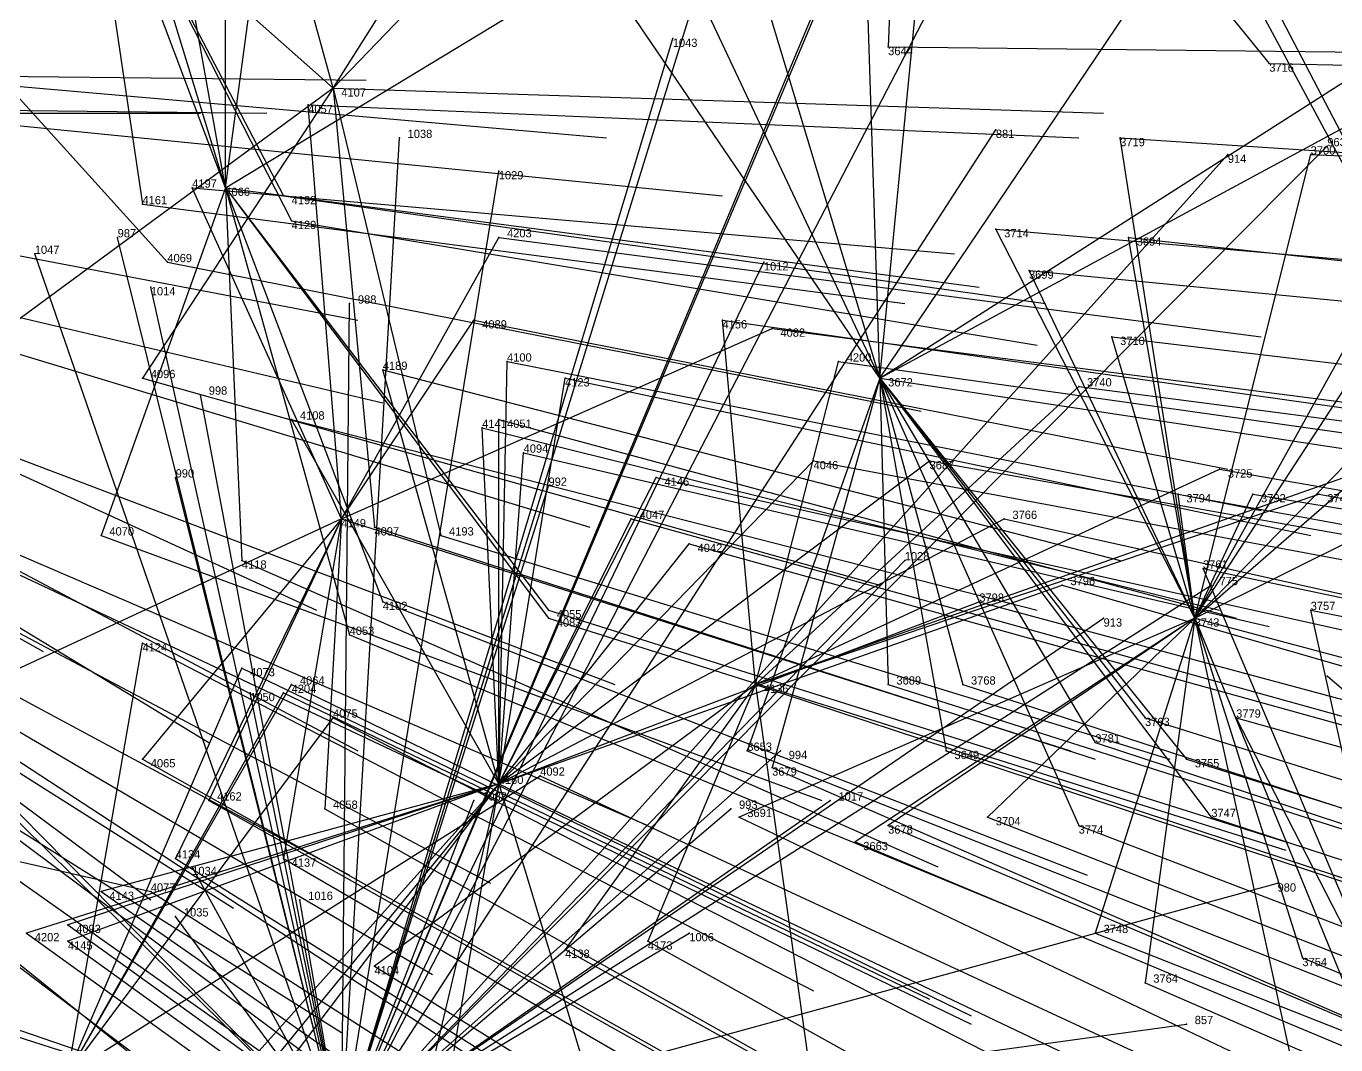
# Model space of a CAD drawing. Extents: x -0.5 to 0.59, y -0.5 to 0.58.
# Drawn here: x 0.146 to 0.304, y -0.1235 to -0.0005 of the extents above; entities that cross this region are included whole.
import ezdxf

# ---------------------------------------------------------------- set-up
doc = ezdxf.new("R2010")
doc.units = 0
for name, color, linetype in [('Clients', 3, 'CONTINUOUS'), ('Facilities', 3, 'CONTINUOUS'), ('Facilities_lines', 3, 'CONTINUOUS'), ('Normals', 1, 'CONTINUOUS'), ('Source_points', 5, 'CONTINUOUS'), ('Text', 3, 'CONTINUOUS')]:
    doc.layers.add(name, color=color, linetype=linetype)

msp = doc.modelspace()

# ---------------------------------------------------------------- linework, layer by layer
at = {"layer": 'Clients', "color": 5}
for p in [(0.224, -0.002, -1.25), (0.25, -0.003, -0.624), (0.296, -0.005, -0.739), (0.18, -0.01, -0.45), (0.191, -0.014, -1.25), (0.263, -0.013, -1.25), (0.278, -0.014, -0.695), (0.303, -0.015, -1.25), (0.291, -0.016, -1.25), (0.301, -0.016, -0.753), (0.203, -0.018, -1.25), (0.166, -0.02, -0.417), (0.16, -0.022, -0.403), (0.177, -0.021, -0.446), (0.178, -0.024, -0.448), (0.263, -0.025, -0.661), (0.157, -0.026, -1.25), (0.203, -0.026, -0.512), (0.279, -0.026, -0.701), (0.147, -0.028, -1.25), (0.163, -0.029, -0.413), (0.235, -0.029, -1.25), (0.267, -0.03, -0.671), (0.161, -0.032, -1.25), (0.185, -0.034, -1.25), (0.2, -0.036, -0.509), (0.23, -0.036, -0.581), (0.236, -0.037, -0.598), (0.277, -0.038, -0.7), (0.204, -0.041, -0.519), (0.244, -0.041, -0.619), (0.189, -0.042, -0.483), (0.16, -0.043, -0.415), (0.211, -0.043, -0.538), (0.273, -0.044, -0.692), (0.167, -0.045, -1.25), (0.178, -0.048, -0.461), (0.201, -0.049, -0.516), (0.203, -0.048, -0.522), (0.206, -0.052, -0.531), (0.241, -0.053, -0.616), (0.255, -0.053, -0.65), (0.164, -0.055, -1.25), (0.222, -0.055, -0.572), (0.29, -0.054, -0.738), (0.209, -0.056, -1.25), (0.285, -0.057, -0.728), (0.294, -0.057, -0.749), (0.302, -0.057, -0.769), (0.219, -0.06, -0.568), (0.264, -0.06, -0.677), (0.188, -0.061, -0.493), (0.155, -0.062, -0.418), (0.196, -0.062, -0.514), (0.226, -0.063, -0.587), (0.172, -0.065, -0.459), (0.252, -0.065, -1.25), (0.288, -0.066, -0.738), (0.271, -0.068, -0.7), (0.289, -0.068, -1.25), (0.189, -0.07, -0.503), (0.209, -0.071, -0.552), (0.261, -0.07, -0.675), (0.301, -0.071, -0.773), (0.209, -0.072, -0.553), (0.276, -0.072, -1.25), (0.185, -0.074, -0.497), (0.16, -0.075, -0.441), (0.172, -0.078, -0.473), (0.303, -0.079, -1.25), (0.178, -0.08, -0.488), (0.25, -0.08, -0.656), (0.259, -0.08, -0.678), (0.173, -0.081, -1.25), (0.177, -0.081, -0.487), (0.183, -0.084, -0.502), (0.281, -0.084, -0.733), (0.292, -0.084, -0.759), (0.233, -0.088, -0.622), (0.237, -0.088, -1.25), (0.257, -0.088, -0.68), (0.275, -0.087, -0.721), (0.16, -0.089, -0.458), (0.236, -0.09, -0.631), (0.286, -0.089, -0.749), (0.208, -0.091, -0.567), (0.168, -0.094, -0.481), (0.2, -0.094, -1.25), (0.243, -0.094, -1.25), (0.182, -0.095, -0.514), (0.231, -0.095, -1.25), (0.232, -0.096, -0.629), (0.262, -0.096, -0.699), (0.289, -0.096, -0.761), (0.25, -0.097, -0.67), (0.273, -0.097, -0.723), (0.246, -0.099, -0.664), (0.164, -0.101, -0.481), (0.177, -0.101, -0.511), (0.166, -0.102, -1.25), (0.297, -0.104, -1.25), (0.155, -0.105, -0.47), (0.161, -0.105, -0.48), (0.179, -0.106, -1.25), (0.151, -0.109, -0.467), (0.164, -0.108, -1.25), (0.146, -0.11, -0.458), (0.226, -0.11, -1.25), (0.275, -0.11, -0.74), (0.151, -0.111, -0.469), (0.211, -0.112, -0.597), (0.221, -0.111, -0.618), (0.3, -0.113, -0.801), (0.188, -0.114, -0.549), (0.281, -0.116, -0.76), (0.286, -0.121, -1.25)]:
    msp.add_point(p, dxfattribs=at)
at = {"layer": 'Facilities', "color": 3}
for p in [(0.183, -0.008, -0.459), (0.17, -0.02, -0.428), (0.249, -0.043, -0.633), (0.184, -0.06, -0.483), (0.287, -0.072, -0.739), (0.234, -0.08, -0.619), (0.203, -0.092, -0.556)]:
    msp.add_point(p, dxfattribs=at)
at = {"layer": 'Facilities_lines', "color": 3}
for p, q in [((0.252, 0.049, -0.641), (0.25, -0.003, -0.624)), ((0.252, 0.049, -0.641), (0.296, -0.005, -0.739)), ((0.183, -0.008, -0.459), (0.234, 0.045, -0.596)), ((0.183, -0.008, -0.459), (0.169, 0.043, -0.436)), ((0.183, -0.008, -0.459), (0.214, 0.041, -0.545)), ((0.183, -0.008, -0.459), (0.137, 0.033, -0.351)), ((0.184, -0.135, -1.25), (0.236, 0.033, -1.25)), ((0.184, -0.135, -1.25), (0.253, 0.029, -1.25)), ((0.17, -0.02, -0.428), (0.152, 0.028, -0.386)), ((0.153, 0.025, -0.388), (0.178, -0.024, -0.448)), ((0.153, 0.025, -0.388), (0.177, -0.021, -0.446)), ((0.153, 0.025, -0.388), (0.16, -0.022, -0.403)), ((0.17, -0.02, -0.428), (0.162, 0.025, -0.408)), ((0.17, -0.02, -0.428), (0.17, 0.024, -0.428)), ((0.17, -0.02, -0.428), (0.176, 0.024, -0.443)), ((0.116, 0.023, -0.296), (0.163, -0.029, -0.413)), ((0.184, -0.135, -1.25), (0.264, 0.019, -1.25)), ((0.249, -0.043, -0.633), (0.23, 0.02, -0.577)), ((0.249, -0.043, -0.633), (0.255, 0.019, -0.64)), ((0.368, -0.135, -1.25), (0.285, 0.02, -1.25)), ((0.249, -0.043, -0.633), (0.247, 0.018, -0.62)), ((0.17, -0.02, -0.428), (0.159, 0.016, -0.4)), ((0.249, -0.043, -0.633), (0.225, 0.008, -0.563)), ((0.368, -0.135, -1.25), (0.293, 0.009, -1.25)), ((0.184, -0.135, -1.25), (0.243, 0.006, -1.25)), ((0.249, -0.043, -0.633), (0.282, 0.006, -0.705)), ((0.249, -0.043, -0.633), (0.217, 0.004, -0.544)), ((0.17, -0.02, -0.428), (0.208, 0.003, -0.521)), ((0.184, -0.135, -1.25), (0.224, -0.002, -1.25)), ((0.249, -0.043, -0.633), (0.31, -0.004, -0.775)), ((0.183, -0.008, -0.459), (0.13, -0.047, -0.346)), ((0.183, -0.008, -0.459), (0.16, -0.043, -0.415)), ((0.183, -0.008, -0.459), (0.188, -0.061, -0.493)), ((0.183, -0.008, -0.459), (0.196, -0.062, -0.514)), ((0.184, -0.06, -0.483), (0.18, -0.01, -0.45)), ((0.249, -0.043, -0.633), (0.31, -0.01, -0.776)), ((0.184, -0.135, -1.25), (0.263, -0.013, -1.25)), ((0.184, -0.135, -1.25), (0.191, -0.014, -1.25)), ((0.287, -0.072, -0.739), (0.278, -0.014, -0.695)), ((0.184, -0.135, -1.25), (0.303, -0.015, -1.25)), ((0.184, -0.135, -1.25), (0.291, -0.016, -1.25)), ((0.287, -0.072, -0.739), (0.301, -0.016, -0.753)), ((0.184, -0.135, -1.25), (0.203, -0.018, -1.25)), ((0.287, -0.072, -0.739), (0.317, -0.018, -0.792)), ((0.17, -0.02, -0.428), (0.155, -0.062, -0.418)), ((0.184, -0.06, -0.483), (0.166, -0.02, -0.417)), ((0.17, -0.02, -0.428), (0.185, -0.074, -0.497)), ((0.17, -0.02, -0.428), (0.209, -0.071, -0.552)), ((0.17, -0.02, -0.428), (0.209, -0.072, -0.553)), ((0.17, -0.02, -0.428), (0.189, -0.07, -0.503)), ((0.17, -0.02, -0.428), (0.172, -0.065, -0.459)), ((0.287, -0.072, -0.739), (0.336, -0.022, -0.842)), ((0.287, -0.072, -0.739), (0.263, -0.025, -0.661)), ((0.184, -0.135, -1.25), (0.157, -0.026, -1.25)), ((0.184, -0.06, -0.483), (0.203, -0.026, -0.512)), ((0.287, -0.072, -0.739), (0.279, -0.026, -0.701)), ((0.184, -0.135, -1.25), (0.147, -0.028, -1.25)), ((0.184, -0.135, -1.25), (0.235, -0.029, -1.25)), ((0.287, -0.072, -0.739), (0.267, -0.03, -0.671)), ((0.287, -0.072, -0.739), (0.315, -0.029, -0.791)), ((0.184, -0.135, -1.25), (0.161, -0.032, -1.25)), ((0.287, -0.072, -0.739), (0.333, -0.032, -0.836)), ((0.184, -0.135, -1.25), (0.185, -0.034, -1.25)), ((0.184, -0.06, -0.483), (0.2, -0.036, -0.509)), ((0.234, -0.08, -0.619), (0.23, -0.036, -0.581)), ((0.184, -0.06, -0.483), (0.236, -0.037, -0.598)), ((0.287, -0.072, -0.739), (0.277, -0.038, -0.7)), ((0.203, -0.092, -0.556), (0.204, -0.041, -0.519)), ((0.234, -0.08, -0.619), (0.244, -0.041, -0.619)), ((0.203, -0.092, -0.556), (0.189, -0.042, -0.483)), ((0.203, -0.092, -0.556), (0.211, -0.043, -0.538)), ((0.249, -0.043, -0.633), (0.233, -0.088, -0.622)), ((0.234, -0.08, -0.619), (0.273, -0.044, -0.692)), ((0.249, -0.043, -0.633), (0.236, -0.09, -0.631)), ((0.249, -0.043, -0.633), (0.257, -0.088, -0.68)), ((0.249, -0.043, -0.633), (0.25, -0.08, -0.656)), ((0.249, -0.043, -0.633), (0.289, -0.096, -0.761)), ((0.249, -0.043, -0.633), (0.286, -0.089, -0.749)), ((0.249, -0.043, -0.633), (0.281, -0.084, -0.733)), ((0.249, -0.043, -0.633), (0.259, -0.08, -0.678)), ((0.249, -0.043, -0.633), (0.273, -0.097, -0.723)), ((0.249, -0.043, -0.633), (0.275, -0.087, -0.721)), ((0.184, -0.135, -1.25), (0.167, -0.045, -1.25)), ((0.287, -0.072, -0.739), (0.337, -0.047, -0.85)), ((0.203, -0.092, -0.556), (0.178, -0.048, -0.461)), ((0.203, -0.092, -0.556), (0.201, -0.049, -0.516)), ((0.203, -0.092, -0.556), (0.203, -0.048, -0.522)), ((0.203, -0.092, -0.556), (0.206, -0.052, -0.531)), ((0.203, -0.092, -0.556), (0.255, -0.053, -0.65)), ((0.203, -0.092, -0.556), (0.241, -0.053, -0.616)), ((0.184, -0.135, -1.25), (0.164, -0.055, -1.25)), ((0.203, -0.092, -0.556), (0.222, -0.055, -0.572)), ((0.234, -0.08, -0.619), (0.29, -0.054, -0.738)), ((0.234, -0.08, -0.619), (0.305, -0.055, -0.774)), ((0.184, -0.135, -1.25), (0.209, -0.056, -1.25)), ((0.234, -0.08, -0.619), (0.302, -0.057, -0.769)), ((0.287, -0.072, -0.739), (0.285, -0.057, -0.728)), ((0.287, -0.072, -0.739), (0.294, -0.057, -0.749)), ((0.184, -0.135, -1.25), (0.109, -0.059, -1.25)), ((0.184, -0.06, -0.483), (0.128, -0.086, -0.385)), ((0.184, -0.06, -0.483), (0.16, -0.089, -0.458)), ((0.184, -0.06, -0.483), (0.164, -0.101, -0.481)), ((0.184, -0.06, -0.483), (0.168, -0.094, -0.481)), ((0.184, -0.06, -0.483), (0.177, -0.101, -0.511)), ((0.184, -0.06, -0.483), (0.182, -0.095, -0.514)), ((0.203, -0.092, -0.556), (0.219, -0.06, -0.568)), ((0.203, -0.092, -0.556), (0.264, -0.06, -0.677)), ((0.203, -0.092, -0.556), (0.226, -0.063, -0.587)), ((0.184, -0.135, -1.25), (0.113, -0.065, -1.25)), ((0.184, -0.135, -1.25), (0.252, -0.065, -1.25)), ((0.313, -0.125, -0.843), (0.288, -0.066, -0.738)), ((0.184, -0.135, -1.25), (0.289, -0.068, -1.25)), ((0.203, -0.092, -0.556), (0.271, -0.068, -0.7)), ((0.203, -0.092, -0.556), (0.261, -0.07, -0.675)), ((0.313, -0.125, -0.843), (0.301, -0.071, -0.773)), ((0.184, -0.135, -1.25), (0.276, -0.072, -1.25)), ((0.287, -0.072, -0.739), (0.232, -0.096, -0.629)), ((0.287, -0.072, -0.739), (0.246, -0.099, -0.664)), ((0.287, -0.072, -0.739), (0.25, -0.097, -0.67)), ((0.287, -0.072, -0.739), (0.262, -0.096, -0.699)), ((0.287, -0.072, -0.739), (0.275, -0.11, -0.74)), ((0.287, -0.072, -0.739), (0.281, -0.116, -0.76)), ((0.287, -0.072, -0.739), (0.305, -0.116, -0.815)), ((0.287, -0.072, -0.739), (0.299, -0.127, -0.813)), ((0.287, -0.072, -0.739), (0.3, -0.113, -0.801)), ((0.151, -0.127, -0.494), (0.16, -0.075, -0.441)), ((0.151, -0.127, -0.494), (0.172, -0.078, -0.473)), ((0.368, -0.135, -1.25), (0.303, -0.079, -1.25)), ((0.151, -0.127, -0.494), (0.178, -0.08, -0.488)), ((0.234, -0.08, -0.619), (0.188, -0.114, -0.549)), ((0.234, -0.08, -0.619), (0.211, -0.112, -0.597)), ((0.234, -0.08, -0.619), (0.221, -0.111, -0.618)), ((0.234, -0.08, -0.619), (0.241, -0.13, -0.686)), ((0.151, -0.127, -0.494), (0.177, -0.081, -0.487)), ((0.184, -0.135, -1.25), (0.173, -0.081, -1.25)), ((0.151, -0.127, -0.494), (0.183, -0.084, -0.502)), ((0.313, -0.125, -0.843), (0.292, -0.084, -0.759)), ((0.184, -0.135, -1.25), (0.237, -0.088, -1.25)), ((0.1, -0.091, -0.338), (0.161, -0.105, -0.48)), ((0.151, -0.127, -0.494), (0.208, -0.091, -0.567)), ((0.203, -0.092, -0.556), (0.146, -0.11, -0.458)), ((0.203, -0.092, -0.556), (0.151, -0.109, -0.467)), ((0.203, -0.092, -0.556), (0.151, -0.111, -0.469)), ((0.203, -0.092, -0.556), (0.155, -0.105, -0.47)), ((0.203, -0.092, -0.556), (0.168, -0.131, -0.533)), ((0.203, -0.092, -0.556), (0.169, -0.137, -0.543)), ((0.203, -0.092, -0.556), (0.172, -0.13, -0.538)), ((0.203, -0.092, -0.556), (0.19, -0.147, -0.602)), ((0.203, -0.092, -0.556), (0.192, -0.157, -0.62)), ((0.203, -0.092, -0.556), (0.226, -0.168, -0.705)), ((0.184, -0.135, -1.25), (0.243, -0.094, -1.25)), ((0.184, -0.135, -1.25), (0.2, -0.094, -1.25)), ((0.184, -0.135, -1.25), (0.231, -0.095, -1.25)), ((0.184, -0.135, -1.25), (0.074, -0.1, -1.25)), ((0.184, -0.135, -1.25), (0.166, -0.102, -1.25)), ((0.184, -0.135, -1.25), (0.09, -0.103, -1.25)), ((0.184, -0.135, -1.25), (0.297, -0.104, -1.25)), ((0.184, -0.135, -1.25), (0.179, -0.106, -1.25)), ((0.184, -0.135, -1.25), (0.164, -0.108, -1.25)), ((0.184, -0.135, -1.25), (0.226, -0.11, -1.25)), ((0.184, -0.135, -1.25), (0.286, -0.121, -1.25))]:
    msp.add_line(p, q, dxfattribs=at)
at = {"layer": 'Normals', "color": 1}
for p, q in [((0.224, -0.002, -1.25), (0.224, -0.002, -1.15)), ((0.25, -0.003, -0.624), (0.342, -0.004, -0.587)), ((0.095, -0.006, -0.238), (0.187, -0.007, -0.198)), ((0.125, -0.006, -0.312), (0.216, -0.014, -0.271)), ((0.296, -0.005, -0.739), (0.388, -0.007, -0.701)), ((0.183, -0.008, -0.459), (0.276, -0.011, -0.422)), ((0.075, -0.011, -0.191), (0.167, -0.011, -0.151)), ((0.084, -0.01, -0.212), (0.175, -0.011, -0.17)), ((0.18, -0.01, -0.45), (0.273, -0.014, -0.414)), ((0.14, -0.012, -0.35), (0.23, -0.021, -0.309)), ((0.191, -0.014, -1.25), (0.191, -0.014, -1.15)), ((0.263, -0.013, -1.25), (0.263, -0.013, -1.15)), ((0.278, -0.014, -0.695), (0.37, -0.02, -0.657)), ((0.303, -0.015, -1.25), (0.303, -0.015, -1.15)), ((0.291, -0.016, -1.25), (0.291, -0.016, -1.15)), ((0.301, -0.016, -0.753), (0.393, -0.02, -0.715)), ((0.203, -0.018, -1.25), (0.203, -0.018, -1.15)), ((0.097, -0.019, -0.246), (0.186, -0.036, -0.205)), ((0.166, -0.02, -0.417), (0.258, -0.028, -0.379)), ((0.17, -0.02, -0.428), (0.261, -0.032, -0.389)), ((0.16, -0.022, -0.403), (0.252, -0.034, -0.365)), ((0.177, -0.021, -0.446), (0.269, -0.034, -0.408)), ((0.1, -0.025, -0.258), (0.189, -0.046, -0.217)), ((0.178, -0.024, -0.448), (0.268, -0.039, -0.409)), ((0.263, -0.025, -0.661), (0.355, -0.033, -0.622)), ((0.157, -0.026, -1.25), (0.157, -0.026, -1.15)), ((0.203, -0.026, -0.512), (0.295, -0.038, -0.474)), ((0.279, -0.026, -0.701), (0.371, -0.036, -0.664)), ((0.147, -0.028, -1.25), (0.147, -0.028, -1.15)), ((0.163, -0.029, -0.413), (0.254, -0.047, -0.376)), ((0.235, -0.029, -1.25), (0.235, -0.029, -1.15)), ((0.267, -0.03, -0.671), (0.359, -0.039, -0.633)), ((0.071, -0.033, -0.194), (0.148, -0.076, -0.148)), ((0.098, -0.033, -0.258), (0.181, -0.071, -0.217)), ((0.161, -0.032, -1.25), (0.161, -0.032, -1.15)), ((0.125, -0.034, -0.323), (0.214, -0.061, -0.287)), ((0.185, -0.034, -1.25), (0.185, -0.034, -1.15)), ((0.2, -0.036, -0.509), (0.291, -0.054, -0.471)), ((0.23, -0.036, -0.581), (0.322, -0.049, -0.544)), ((0.236, -0.037, -0.598), (0.329, -0.049, -0.561)), ((0.089, -0.039, -0.244), (0.168, -0.087, -0.206)), ((0.277, -0.038, -0.7), (0.369, -0.049, -0.662)), ((0.204, -0.041, -0.519), (0.295, -0.059, -0.482)), ((0.244, -0.041, -0.619), (0.336, -0.054, -0.582)), ((0.189, -0.042, -0.483), (0.278, -0.065, -0.445)), ((0.16, -0.043, -0.415), (0.249, -0.068, -0.376)), ((0.211, -0.043, -0.538), (0.301, -0.062, -0.5)), ((0.249, -0.043, -0.633), (0.341, -0.057, -0.595)), ((0.273, -0.044, -0.692), (0.365, -0.056, -0.654)), ((0.105, -0.045, -0.286), (0.186, -0.088, -0.246)), ((0.167, -0.045, -1.25), (0.167, -0.045, -1.15)), ((0.13, -0.047, -0.346), (0.217, -0.08, -0.308)), ((0.178, -0.048, -0.461), (0.268, -0.071, -0.423)), ((0.201, -0.049, -0.516), (0.29, -0.071, -0.478)), ((0.203, -0.048, -0.522), (0.292, -0.072, -0.484)), ((0.087, -0.051, -0.253), (0.161, -0.106, -0.213)), ((0.206, -0.052, -0.531), (0.296, -0.073, -0.494)), ((0.241, -0.053, -0.616), (0.332, -0.07, -0.578)), ((0.255, -0.053, -0.65), (0.345, -0.069, -0.611)), ((0.118, -0.054, -0.326), (0.203, -0.094, -0.289)), ((0.164, -0.055, -1.25), (0.164, -0.055, -1.15)), ((0.222, -0.055, -0.572), (0.312, -0.075, -0.534)), ((0.29, -0.054, -0.738), (0.382, -0.07, -0.702)), ((0.209, -0.056, -1.25), (0.209, -0.056, -1.15)), ((0.285, -0.057, -0.728), (0.377, -0.074, -0.692)), ((0.294, -0.057, -0.749), (0.386, -0.072, -0.713)), ((0.302, -0.057, -0.769), (0.394, -0.074, -0.734)), ((0.095, -0.059, -0.28), (0.171, -0.107, -0.236)), ((0.105, -0.06, -0.302), (0.185, -0.103, -0.261)), ((0.135, -0.06, -0.37), (0.221, -0.097, -0.334)), ((0.184, -0.06, -0.483), (0.272, -0.088, -0.445)), ((0.219, -0.06, -0.568), (0.309, -0.085, -0.531)), ((0.264, -0.06, -0.677), (0.354, -0.08, -0.639)), ((0.121, -0.061, -0.338), (0.202, -0.104, -0.3)), ((0.188, -0.061, -0.493), (0.275, -0.089, -0.455)), ((0.155, -0.062, -0.418), (0.242, -0.094, -0.379)), ((0.196, -0.062, -0.514), (0.284, -0.089, -0.475)), ((0.226, -0.063, -0.587), (0.316, -0.088, -0.55)), ((0.172, -0.065, -0.459), (0.256, -0.102, -0.419)), ((0.252, -0.065, -1.25), (0.252, -0.065, -1.15)), ((0.288, -0.066, -0.738), (0.379, -0.085, -0.701)), ((0.115, -0.068, -0.333), (0.195, -0.115, -0.295)), ((0.271, -0.068, -0.7), (0.361, -0.094, -0.663)), ((0.289, -0.068, -1.25), (0.289, -0.068, -1.15)), ((0.189, -0.07, -0.503), (0.274, -0.103, -0.463)), ((0.209, -0.071, -0.552), (0.298, -0.099, -0.515)), ((0.261, -0.07, -0.675), (0.35, -0.094, -0.637)), ((0.301, -0.071, -0.773), (0.392, -0.089, -0.737)), ((0.209, -0.072, -0.553), (0.298, -0.1, -0.516)), ((0.276, -0.072, -1.25), (0.276, -0.072, -1.15)), ((0.287, -0.072, -0.739), (0.377, -0.096, -0.702)), ((0.106, -0.073, -0.321), (0.184, -0.122, -0.284)), ((0.185, -0.074, -0.497), (0.27, -0.109, -0.458)), ((0.16, -0.075, -0.441), (0.241, -0.117, -0.4)), ((0.172, -0.078, -0.473), (0.255, -0.118, -0.434)), ((0.303, -0.079, -1.25), (0.303, -0.079, -1.15)), ((0.178, -0.08, -0.488), (0.26, -0.12, -0.448)), ((0.234, -0.08, -0.619), (0.322, -0.109, -0.582)), ((0.25, -0.08, -0.656), (0.338, -0.108, -0.619)), ((0.259, -0.08, -0.678), (0.348, -0.109, -0.641)), ((0.113, -0.081, -0.347), (0.188, -0.134, -0.309)), ((0.134, -0.082, -0.393), (0.212, -0.133, -0.357)), ((0.173, -0.081, -1.25), (0.173, -0.081, -1.15)), ((0.177, -0.081, -0.487), (0.26, -0.121, -0.447)), ((0.183, -0.084, -0.502), (0.265, -0.126, -0.464)), ((0.281, -0.084, -0.733), (0.37, -0.112, -0.696)), ((0.292, -0.084, -0.759), (0.381, -0.109, -0.722)), ((0.108, -0.086, -0.344), (0.182, -0.142, -0.307)), ((0.128, -0.086, -0.385), (0.203, -0.142, -0.35)), ((0.233, -0.088, -0.622), (0.319, -0.122, -0.585)), ((0.237, -0.088, -1.25), (0.237, -0.088, -1.15)), ((0.257, -0.088, -0.68), (0.345, -0.117, -0.642)), ((0.275, -0.087, -0.721), (0.363, -0.116, -0.683)), ((0.16, -0.089, -0.458), (0.24, -0.134, -0.418)), ((0.236, -0.09, -0.631), (0.321, -0.127, -0.595)), ((0.286, -0.089, -0.749), (0.375, -0.117, -0.712)), ((0.208, -0.091, -0.567), (0.292, -0.13, -0.531)), ((0.203, -0.092, -0.556), (0.287, -0.132, -0.519)), ((0.168, -0.094, -0.481), (0.248, -0.139, -0.443)), ((0.2, -0.094, -1.25), (0.2, -0.094, -1.15)), ((0.243, -0.094, -1.25), (0.243, -0.094, -1.15)), ((0.182, -0.095, -0.514), (0.264, -0.141, -0.479)), ((0.231, -0.095, -1.25), (0.231, -0.095, -1.15)), ((0.232, -0.096, -0.629), (0.316, -0.136, -0.592)), ((0.262, -0.096, -0.699), (0.349, -0.13, -0.662)), ((0.289, -0.096, -0.761), (0.377, -0.125, -0.723)), ((0.25, -0.097, -0.67), (0.335, -0.133, -0.633)), ((0.273, -0.097, -0.723), (0.359, -0.13, -0.685)), ((0.246, -0.099, -0.664), (0.332, -0.135, -0.627)), ((0.128, -0.1, -0.405), (0.199, -0.157, -0.366)), ((0.164, -0.101, -0.481), (0.242, -0.15, -0.443)), ((0.177, -0.101, -0.511), (0.258, -0.148, -0.475)), ((0.166, -0.102, -1.25), (0.166, -0.102, -1.15)), ((0.297, -0.104, -1.25), (0.297, -0.104, -1.15)), ((0.155, -0.105, -0.47), (0.231, -0.158, -0.431)), ((0.161, -0.105, -0.48), (0.239, -0.155, -0.443)), ((0.179, -0.106, -1.25), (0.179, -0.106, -1.15)), ((0.151, -0.109, -0.467), (0.226, -0.163, -0.428)), ((0.164, -0.108, -1.25), (0.164, -0.108, -1.15)), ((0.146, -0.11, -0.458), (0.221, -0.164, -0.419)), ((0.226, -0.11, -1.25), (0.226, -0.11, -1.15)), ((0.275, -0.11, -0.74), (0.361, -0.144, -0.702)), ((0.151, -0.111, -0.469), (0.226, -0.165, -0.431)), ((0.211, -0.112, -0.597), (0.292, -0.157, -0.56)), ((0.221, -0.111, -0.618), (0.302, -0.156, -0.581)), ((0.3, -0.113, -0.801), (0.385, -0.148, -0.762)), ((0.188, -0.114, -0.549), (0.267, -0.163, -0.513)), ((0.281, -0.116, -0.76), (0.366, -0.153, -0.722)), ((0.286, -0.121, -1.25), (0.286, -0.121, -1.15))]:
    msp.add_line(p, q, dxfattribs=at)
at = {"layer": 'Source_points', "color": 5}
for p in [(0.224, -0.002, -1.25), (0.25, -0.003, -0.624), (0.296, -0.005, -0.739), (0.183, -0.008, -0.459), (0.18, -0.01, -0.45), (0.191, -0.014, -1.25), (0.263, -0.013, -1.25), (0.278, -0.014, -0.695), (0.303, -0.015, -1.25), (0.291, -0.016, -1.25), (0.301, -0.016, -0.753), (0.203, -0.018, -1.25), (0.166, -0.02, -0.417), (0.17, -0.02, -0.428), (0.16, -0.022, -0.403), (0.177, -0.021, -0.446), (0.178, -0.024, -0.448), (0.263, -0.025, -0.661), (0.157, -0.026, -1.25), (0.203, -0.026, -0.512), (0.279, -0.026, -0.701), (0.147, -0.028, -1.25), (0.163, -0.029, -0.413), (0.235, -0.029, -1.25), (0.267, -0.03, -0.671), (0.161, -0.032, -1.25), (0.185, -0.034, -1.25), (0.2, -0.036, -0.509), (0.23, -0.036, -0.581), (0.236, -0.037, -0.598), (0.277, -0.038, -0.7), (0.204, -0.041, -0.519), (0.244, -0.041, -0.619), (0.189, -0.042, -0.483), (0.16, -0.043, -0.415), (0.211, -0.043, -0.538), (0.249, -0.043, -0.633), (0.273, -0.044, -0.692), (0.167, -0.045, -1.25), (0.178, -0.048, -0.461), (0.201, -0.049, -0.516), (0.203, -0.048, -0.522), (0.206, -0.052, -0.531), (0.241, -0.053, -0.616), (0.255, -0.053, -0.65), (0.164, -0.055, -1.25), (0.222, -0.055, -0.572), (0.29, -0.054, -0.738), (0.209, -0.056, -1.25), (0.285, -0.057, -0.728), (0.294, -0.057, -0.749), (0.302, -0.057, -0.769), (0.184, -0.06, -0.483), (0.219, -0.06, -0.568), (0.264, -0.06, -0.677), (0.188, -0.061, -0.493), (0.155, -0.062, -0.418), (0.196, -0.062, -0.514), (0.226, -0.063, -0.587), (0.172, -0.065, -0.459), (0.252, -0.065, -1.25), (0.288, -0.066, -0.738), (0.271, -0.068, -0.7), (0.289, -0.068, -1.25), (0.189, -0.07, -0.503), (0.209, -0.071, -0.552), (0.261, -0.07, -0.675), (0.301, -0.071, -0.773), (0.209, -0.072, -0.553), (0.276, -0.072, -1.25), (0.287, -0.072, -0.739), (0.185, -0.074, -0.497), (0.16, -0.075, -0.441), (0.172, -0.078, -0.473), (0.303, -0.079, -1.25), (0.178, -0.08, -0.488), (0.234, -0.08, -0.619), (0.25, -0.08, -0.656), (0.259, -0.08, -0.678), (0.173, -0.081, -1.25), (0.177, -0.081, -0.487), (0.183, -0.084, -0.502), (0.281, -0.084, -0.733), (0.292, -0.084, -0.759), (0.233, -0.088, -0.622), (0.237, -0.088, -1.25), (0.257, -0.088, -0.68), (0.275, -0.087, -0.721), (0.16, -0.089, -0.458), (0.236, -0.09, -0.631), (0.286, -0.089, -0.749), (0.208, -0.091, -0.567), (0.203, -0.092, -0.556), (0.168, -0.094, -0.481), (0.2, -0.094, -1.25), (0.243, -0.094, -1.25), (0.182, -0.095, -0.514), (0.231, -0.095, -1.25), (0.232, -0.096, -0.629), (0.262, -0.096, -0.699), (0.289, -0.096, -0.761), (0.25, -0.097, -0.67), (0.273, -0.097, -0.723), (0.246, -0.099, -0.664), (0.164, -0.101, -0.481), (0.177, -0.101, -0.511), (0.166, -0.102, -1.25), (0.297, -0.104, -1.25), (0.155, -0.105, -0.47), (0.161, -0.105, -0.48), (0.179, -0.106, -1.25), (0.151, -0.109, -0.467), (0.164, -0.108, -1.25), (0.146, -0.11, -0.458), (0.226, -0.11, -1.25), (0.275, -0.11, -0.74), (0.151, -0.111, -0.469), (0.211, -0.112, -0.597), (0.221, -0.111, -0.618), (0.3, -0.113, -0.801), (0.188, -0.114, -0.549), (0.281, -0.116, -0.76), (0.286, -0.121, -1.25)]:
    msp.add_point(p, dxfattribs=at)

# ---------------------------------------------------------------- texts
at = {"layer": 'Text', "color": 3}
for s, p in [('1043', (0.224, -0.003, -1.25)), ('3644', (0.25, -0.004, -0.624)), ('3716', (0.296, -0.006, -0.739)), ('4107', (0.184, -0.009, -0.459)), ('4057', (0.18, -0.011, -0.45)), ('1038', (0.192, -0.014, -1.25)), ('881', (0.263, -0.014, -1.25)), ('3719', (0.278, -0.015, -0.695)), ('963', (0.303, -0.015, -1.25)), ('3700', (0.301, -0.016, -0.753)), ('914', (0.291, -0.017, -1.25)), ('1029', (0.203, -0.019, -1.25)), ('4197', (0.166, -0.02, -0.417)), ('4066', (0.17, -0.021, -0.428)), ('4161', (0.16, -0.022, -0.403)), ('4192', (0.178, -0.022, -0.446)), ('987', (0.157, -0.026, -1.25)), ('4129', (0.178, -0.025, -0.448)), ('4203', (0.204, -0.026, -0.512)), ('3714', (0.264, -0.026, -0.661)), ('3694', (0.28, -0.027, -0.701)), ('1047', (0.147, -0.028, -1.25)), ('4069', (0.163, -0.029, -0.413)), ('1012', (0.235, -0.03, -1.25)), ('3699', (0.267, -0.031, -0.671)), ('1014', (0.161, -0.033, -1.25)), ('988', (0.186, -0.034, -1.25)), ('4089', (0.201, -0.037, -0.509)), ('4156', (0.23, -0.037, -0.581)), ('4082', (0.237, -0.038, -0.598)), ('3710', (0.278, -0.039, -0.7)), ('4189', (0.189, -0.042, -0.483)), ('4100', (0.204, -0.041, -0.519)), ('4200', (0.245, -0.041, -0.619)), ('4096', (0.161, -0.043, -0.415)), ('998', (0.168, -0.045, -1.25)), ('4123', (0.211, -0.044, -0.538)), ('3672', (0.25, -0.044, -0.633)), ('3740', (0.274, -0.044, -0.692)), ('4108', (0.179, -0.048, -0.461)), ('4141', (0.201, -0.049, -0.516)), ('4051', (0.204, -0.049, -0.522)), ('4094', (0.206, -0.052, -0.531)), ('4046', (0.241, -0.054, -0.616)), ('3687', (0.255, -0.054, -0.65)), ('990', (0.164, -0.055, -1.25)), ('992', (0.209, -0.056, -1.25)), ('4146', (0.223, -0.056, -0.572)), ('3725', (0.291, -0.055, -0.738)), ('3794', (0.286, -0.058, -0.728)), ('3792', (0.295, -0.058, -0.749)), ('3745', (0.303, -0.058, -0.769)), ('4149', (0.184, -0.061, -0.483)), ('4047', (0.22, -0.06, -0.568)), ('3766', (0.265, -0.06, -0.677)), ('4070', (0.156, -0.062, -0.418)), ('4097', (0.188, -0.062, -0.493)), ('4193', (0.197, -0.062, -0.514)), ('4042', (0.227, -0.064, -0.587)), ('1028', (0.252, -0.065, -1.25)), ('4118', (0.172, -0.066, -0.459)), ('3761', (0.288, -0.066, -0.738)), ('3796', (0.272, -0.068, -0.7)), ('775', (0.29, -0.068, -1.25)), ('3798', (0.261, -0.07, -0.675)), ('4102', (0.189, -0.071, -0.503)), ('4055', (0.21, -0.072, -0.552)), ('3757', (0.301, -0.071, -0.773)), ('4083', (0.21, -0.073, -0.553)), ('913', (0.276, -0.073, -1.25)), ('3743', (0.287, -0.073, -0.739)), ('4053', (0.185, -0.074, -0.497)), ('4124', (0.16, -0.076, -0.441)), ('4073', (0.173, -0.079, -0.473)), ('4064', (0.179, -0.08, -0.488)), ('3689', (0.251, -0.08, -0.656)), ('3768', (0.26, -0.08, -0.678)), ('4204', (0.178, -0.081, -0.487)), ('4136', (0.235, -0.081, -0.619)), ('1050', (0.173, -0.082, -1.25)), ('4075', (0.183, -0.084, -0.502)), ('3779', (0.292, -0.084, -0.759)), ('3763', (0.281, -0.085, -0.733)), ('3781', (0.275, -0.087, -0.721)), ('3653', (0.233, -0.088, -0.622)), ('994', (0.238, -0.089, -1.25)), ('3649', (0.258, -0.089, -0.68)), ('4065', (0.161, -0.09, -0.458)), ('4092', (0.208, -0.091, -0.567)), ('3679', (0.236, -0.091, -0.631)), ('3755', (0.287, -0.09, -0.749)), ('4180', (0.203, -0.092, -0.556)), ('4162', (0.169, -0.094, -0.481)), ('1033', (0.201, -0.094, -1.25)), ('1017', (0.244, -0.094, -1.25)), ('4058', (0.183, -0.095, -0.514)), ('993', (0.232, -0.095, -1.25)), ('3691', (0.233, -0.096, -0.629)), ('3704', (0.263, -0.097, -0.699)), ('3747', (0.289, -0.096, -0.761)), ('3678', (0.25, -0.098, -0.67)), ('3774', (0.273, -0.098, -0.723)), ('3663', (0.247, -0.1, -0.664)), ('4134', (0.164, -0.101, -0.481)), ('4137', (0.178, -0.102, -0.511)), ('1034', (0.166, -0.103, -1.25)), ('4077', (0.161, -0.105, -0.48)), ('980', (0.297, -0.105, -1.25)), ('4143', (0.156, -0.106, -0.47)), ('1016', (0.18, -0.106, -1.25)), ('1035', (0.165, -0.108, -1.25)), ('4093', (0.152, -0.11, -0.467)), ('3748', (0.276, -0.11, -0.74)), ('4202', (0.147, -0.111, -0.458)), ('1006', (0.226, -0.111, -1.25)), ('4145', (0.151, -0.112, -0.469)), ('4138', (0.211, -0.113, -0.597)), ('4173', (0.221, -0.112, -0.618)), ('3754', (0.3, -0.114, -0.801)), ('4104', (0.188, -0.115, -0.549)), ('3764', (0.282, -0.116, -0.76)), ('857', (0.287, -0.121, -1.25))]:
    msp.add_text(s, height=0.001, dxfattribs=at).set_placement(p)

doc.saveas('drawing.dxf')
